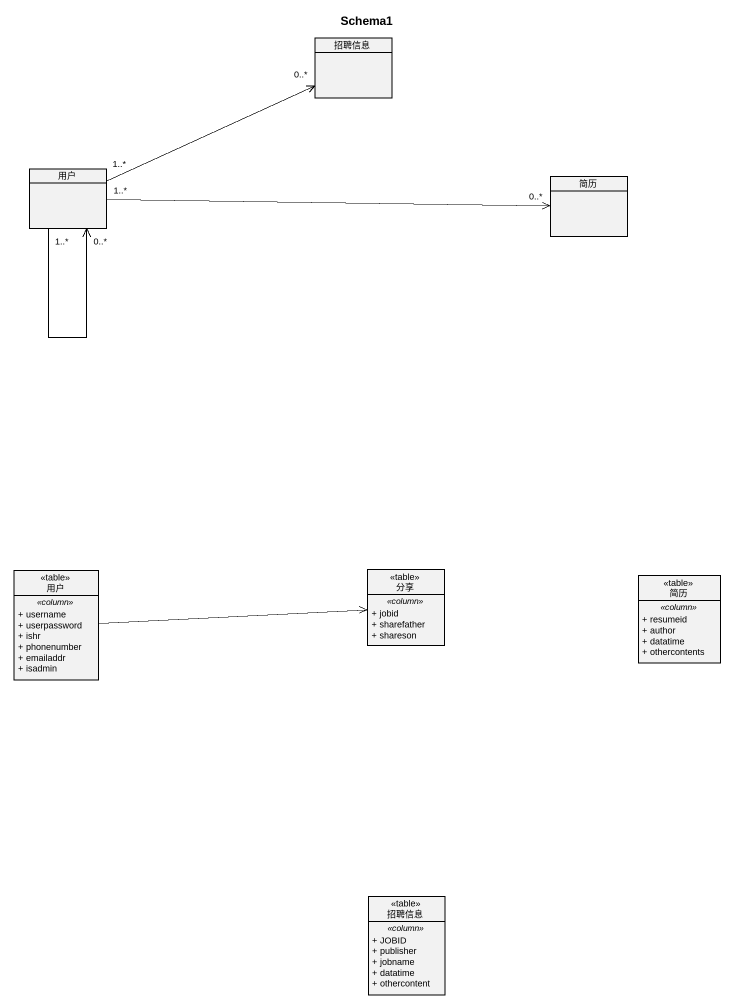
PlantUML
@startuml
title Schema1
hide circle
hide empty members
skinparam classAttributeIconSize 0
class 招聘信息
class 用户
class 简历
class "用户" as 用户_2 <<table>> {
  .. <<column>> ..
  + username
  + userpassword
  + ishr
  + phonenumber
  + emailaddr
  + isadmin
}
class 分享 <<table>> {
  .. <<column>> ..
  + jobid
  + sharefather
  + shareson
}
class "简历" as 简历_2 <<table>> {
  .. <<column>> ..
  + resumeid
  + author
  + datatime
  + othercontents
}
class "招聘信息" as 招聘信息_2 <<table>> {
  .. <<column>> ..
  + JOBID
  + publisher
  + jobname
  + datatime
  + othercontent
}
用户 "1..*" -right-> "0..*" 招聘信息
用户 "1..*" --> "0..*" 用户
用户 "1..*" -right-> "0..*" 简历
用户_2 -right-> 分享
@enduml
